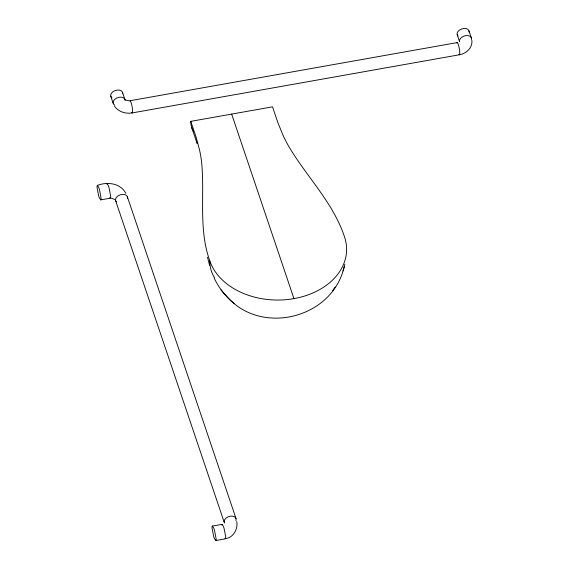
<?xml version="1.0" encoding="UTF-8"?>
<svg xmlns="http://www.w3.org/2000/svg" width="569" height="569" viewBox="0 0 569 569"><rect width="100%" height="100%" fill="white"/><g stroke="black" fill="none" stroke-linecap="round" stroke-linejoin="round"><path stroke-width="0.85" d="M110.621 197.507L110.308 198.176L100.685 199.883L99.355 197.834A10.967 1.856 79.9 0 1 98.629 195.686L97.071 187.585A4.687 0.797 79.9 0 1 97.086 186.056L97.399 185.387C107.377 181.561 120.543 183.111 125.877 193.382M212.116 526.723L212.429 526.055L222.052 524.348L223.382 526.389A10.967 1.856 79.9 0 1 224.108 528.544L225.673 536.645A4.687 0.797 79.9 0 1 225.651 538.174L225.338 538.843L215.715 540.55L214.385 538.509A10.967 1.856 79.9 0 1 213.66 536.354L212.102 528.252A4.687 0.797 79.9 0 1 212.116 526.723M216.028 539.881L215.715 540.55M221.739 525.016L222.052 524.348M343.704 268.675L344.85 264.236M228.987 298.853C263.796 335.063 331.023 317.602 343.633 268.902M343.029 270.951L344.33 266.584M106.759 184.086L107.285 183.78L108.352 185.722A10.967 1.856 79.9 0 1 109.077 187.877L110.635 195.978A4.687 0.797 79.9 0 1 110.621 197.507M332.709 290.603L333.847 288.995M334.01 288.753L335.198 287.075M100.685 199.883L100.998 199.214A4.687 0.797 79.9 0 0 101.012 197.692L99.454 189.591A10.967 1.856 79.9 0 0 98.729 187.436L97.399 185.387M129.952 100.749L457.135 42.597M132.214 112.918L459.396 54.773C466.26 53.714 472.846 47.618 471.865 40.257M190.757 121.368L272.551 106.83L277.8 122.47L282.864 134.896A241.676 177.898 0.7 0 0 288.163 145.358C306.172 176.369 333.107 202.287 344.544 236.974A69.418 51.096 0.7 0 1 293.96 298.625A69.418 51.096 0.7 0 1 209.826 260.915C198.161 228.638 205.082 194.079 201.454 160.771A241.676 177.898 0.7 0 0 199.484 149.711L196.063 136.994L190.757 121.368A42.149 27.618 -18.7 0 0 193.332 131.076M132.108 112.939C125.585 114.063 118.167 111.737 114.433 106.04M129.035 100.841L125.507 99.98M110.308 198.176L109.71 197.671M212.429 526.055L213.759 528.103A10.967 1.856 79.9 0 1 214.485 530.258L216.049 538.359A4.687 0.797 79.9 0 1 216.028 539.881M111.197 198.097L114.831 199.527M234.293 303.526C225.616 296.698 218.652 287.779 214.036 277.75M228.902 298.761L222.628 291.797M224.919 538.58C232.856 538.459 238.347 529.063 236.74 521.517M221.092 289.849L222.515 291.662M191.76 127.691L197.066 143.317L196.682 142.058M469.012 30.961L471.409 38.059M457.17 34.595L459.567 41.686A6.195 4.061 -18.7 0 1 465.542 35.676A6.195 4.061 -18.7 0 1 471.395 39.588M231.654 114.099L293.96 298.625M122.591 92.534L124.988 99.632M110.749 96.161L113.146 103.259M127.406 196.867L236.05 518.608M115.557 200.494L224.2 522.235M209.627 265.325L207.472 257.231M116.417 201.867A6.195 4.061 -18.7 0 1 120.351 194.776A6.195 4.061 -18.7 0 1 127.385 198.389M224.513 522.961A6.195 4.061 -18.7 0 1 229.883 516.282A6.195 4.061 -18.7 0 1 235.893 520.55M458.031 35.968A6.195 4.061 -18.7 0 1 461.687 28.969A6.195 4.061 -18.7 0 1 469.076 32.092M456.893 43.016A6.195 1.053 79.9 0 1 459.304 48.543A6.195 1.053 79.9 0 1 458.906 54.446M129.782 100.969A6.195 1.053 79.9 0 1 132.228 107.306A6.195 1.053 79.9 0 1 131.588 112.363M114.782 105.165A6.195 4.061 -18.7 0 1 116.816 97.982A6.195 4.061 -18.7 0 1 125.08 100.379M111.972 97.825A6.195 4.061 -18.7 0 1 114.966 90.649A6.195 4.061 -18.7 0 1 122.655 93.665M214.342 277.373A69.418 45.492 -18.7 0 1 209.826 260.915"/></g></svg>
